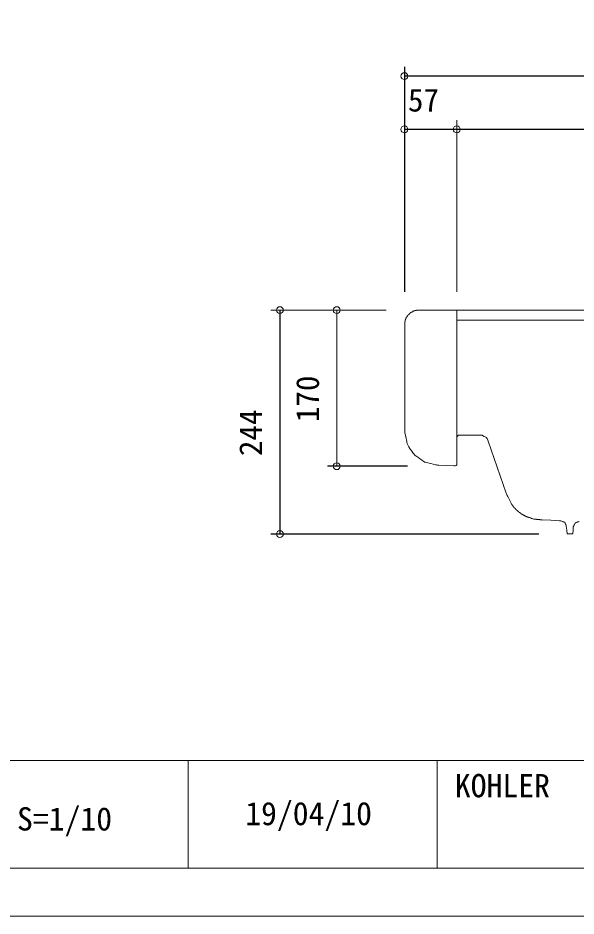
# Model space of a CAD drawing. Units: millimetres, scale not verified. Extents: x -1392 to 1350, y -947 to 991.
# Drawn here: x 85 to 693, y -947 to 31 of the extents above; entities that cross this region are included whole.
import ezdxf
from ezdxf.enums import TextEntityAlignment as Align

# ---------------------------------------------------------------- set-up
doc = ezdxf.new("R2010")
doc.units = ezdxf.units.MM
doc.header["$LTSCALE"] = 10
for name, color, linetype, lineweight in [('0-1_レイヤー_1', 7, 'Continuous', 18), ('0-7', 7, 'Continuous', 5), ('F-0', 7, 'Continuous', 5)]:
    doc.layers.add(name, color=color, linetype=linetype, lineweight=lineweight)
doc.styles.add('ＭＳ ゴシック', font='')
doc.styles.get('ＭＳ ゴシック').set_extended_font_data('MS Gothic')

msp = doc.modelspace()

# ---------------------------------------------------------------- linework, layer by layer
at = {"layer": '0-1_レイヤー_1', "color": 5}
for points in [[(506.1, -263.1), (506.1, -142.66), (506.1, -22.23)], [(506.1, -31.96), (779.99, -31.96), (1053.89, -31.96)], [(506.1, -267.33), (506.1, -173.78), (506.1, -80.22)], [(562.82, -267.33), (562.82, -173.78), (562.82, -80.22)], [(562.82, -267.33), (562.82, -173.78), (562.82, -80.22)], [(562.82, -89.96), (534.46, -89.96), (506.1, -89.96)], [(562.82, -89.96), (808.36, -89.96), (1053.89, -89.96)], [(485.77, -287.23), (422.91, -287.23), (360.05, -287.23)], [(370.2, -531.07), (370.2, -409.15), (370.2, -287.23)], [(485.77, -287.23), (454.02, -287.23), (422.27, -287.23)], [(432.01, -456.99), (432.01, -372.11), (432.01, -287.23)], [(509.06, -456.99), (465.67, -456.99), (422.27, -456.99)], [(652.14, -531.07), (506.09, -531.07), (360.05, -531.07)]]:
    msp.add_lwpolyline(points, dxfattribs=at)
at = {"layer": '0-1_レイヤー_1'}
for points in [[(509.91, -292.31), (509.91, -292.52), (509.91, -292.73), (509.7, -292.73), (509.48, -292.73), (509.48, -292.94), (509.48, -293.16), (509.27, -293.16), (509.06, -293.16), (509.06, -293.37), (509.06, -293.58), (508.85, -293.79), (508.64, -294.01), (508.64, -294.22), (508.64, -294.43), (508.42, -294.43), (508.21, -294.43), (508.21, -294.64), (508.21, -294.85), (508, -295.06), (507.79, -295.27), (507.79, -295.49), (507.79, -295.7), (507.57, -295.91), (507.36, -296.12), (507.36, -296.33), (507.36, -296.54), (507.36, -296.75), (507.36, -296.97), (507.15, -296.97), (506.94, -296.97), (506.94, -297.18), (506.94, -297.39), (506.94, -297.6), (506.94, -297.82), (506.73, -297.82), (506.52, -297.82), (506.52, -298.03), (506.52, -298.24), (506.52, -298.45)], [(514.98, -288.71), (514.98, -288.92), (514.77, -288.92), (514.56, -288.92), (514.35, -288.92), (514.14, -288.92), (514.14, -289.13), (514.14, -289.35), (513.93, -289.35), (513.72, -289.35), (513.51, -289.35), (513.29, -289.35), (513.29, -289.56), (513.29, -289.77), (513.08, -289.77), (512.87, -289.77), (512.66, -289.98), (512.45, -290.2), (512.23, -290.2), (512.02, -290.2), (512.02, -290.41), (512.02, -290.62), (511.81, -290.62), (511.6, -290.62), (511.6, -290.83), (511.6, -291.04), (511.38, -291.04), (511.17, -291.04), (511.17, -291.25), (511.17, -291.46), (510.96, -291.46), (510.75, -291.46), (510.75, -291.68), (510.75, -291.89), (510.54, -291.89), (510.33, -291.89), (510.33, -292.1), (510.33, -292.31), (510.12, -292.31), (509.91, -292.31)], [(521.76, -287.23), (521.55, -287.23), (521.33, -287.23), (521.12, -287.23), (520.91, -287.23), (520.7, -287.23), (520.49, -287.23), (520.28, -287.23), (520.07, -287.23), (519.85, -287.23), (519.64, -287.23), (519.43, -287.23), (519.22, -287.23), (519.01, -287.23), (518.8, -287.23), (518.8, -287.45), (518.8, -287.66), (518.59, -287.66), (518.37, -287.66), (518.16, -287.66), (517.95, -287.66), (517.74, -287.66), (517.52, -287.66), (517.31, -287.66), (517.1, -287.66), (517.1, -287.87), (517.1, -288.08), (516.89, -288.08), (516.68, -288.08), (516.47, -288.08), (516.26, -288.08), (516.04, -288.08), (515.83, -288.08), (515.83, -288.29), (515.83, -288.5), (515.62, -288.5), (515.41, -288.5), (515.2, -288.5), (514.98, -288.5), (514.98, -288.71)], [(562.82, -287.23), (542.29, -287.23), (521.76, -287.23)], [(562.82, -287.66), (562.82, -288.08), (562.82, -288.5), (562.82, -289.56), (562.82, -290.62), (562.82, -372.11), (562.82, -453.6), (562.82, -454.66), (562.82, -455.72)], [(506.52, -298.45), (506.52, -298.66), (506.52, -298.87), (506.52, -299.08), (506.52, -299.3), (506.52, -299.51), (506.31, -299.51), (506.1, -299.51), (506.1, -299.72), (506.1, -299.93), (506.1, -300.14), (506.1, -300.35), (506.1, -300.56), (506.1, -300.78), (506.1, -300.99), (506.1, -301.2), (506.1, -301.41), (506.1, -301.63), (506.1, -301.84), (506.1, -302.05), (506.1, -302.26), (506.1, -302.47), (506.1, -302.68), (506.1, -302.89)], [(522.82, -449.37), (522.61, -449.37), (522.61, -449.16), (522.61, -448.95), (522.4, -448.95), (522.18, -448.95), (521.97, -448.73), (521.76, -448.52), (521.55, -448.52), (521.33, -448.52), (521.33, -448.31), (521.33, -448.1), (519.43, -446.83), (517.52, -445.56), (516.89, -444.92), (516.26, -444.29), (515.62, -443.44), (514.98, -442.6), (513.71, -440.9), (512.45, -439.21), (512.02, -438.58), (511.6, -437.94), (510.54, -436.03), (509.48, -434.13), (509.06, -433.28), (508.64, -432.43), (508.42, -431.38), (508.21, -430.32), (507.15, -425.45), (506.1, -420.58), (506.1, -419.52), (506.1, -418.46), (506.1, -417.62), (506.1, -416.77), (506.1, -360.89), (506.1, -305.01), (506.1, -303.95), (506.1, -302.89)], [(562.82, -425.24), (563.67, -424.39), (564.52, -423.54), (565.36, -423.54), (566.21, -423.54), (567.69, -423.54), (569.17, -423.54), (570.23, -423.54), (571.29, -423.54)], [(590.76, -423.54), (590.55, -423.54), (590.34, -423.54), (590.13, -423.54), (589.92, -423.54), (589.71, -423.54), (589.49, -423.54), (589.28, -423.54), (589.07, -423.54), (588.86, -423.54), (588.64, -423.54), (581.02, -423.54), (573.41, -423.54), (572.35, -423.54), (571.29, -423.54)], [(590.76, -423.97), (592.67, -424.82), (594.57, -425.66)], [(594.57, -425.66), (594.78, -425.66), (595, -425.66), (595, -425.87), (595, -426.08), (595.21, -426.3), (595.42, -426.51), (595.42, -426.72), (595.42, -426.93), (595.63, -426.93), (595.84, -426.93), (595.84, -427.14), (595.84, -427.35), (596.05, -427.35), (596.27, -427.35), (596.27, -427.56), (596.27, -427.78), (596.69, -428.84), (597.11, -429.89), (606.85, -458.26), (616.58, -486.62), (617.01, -487.47), (617.43, -488.32), (617.86, -489.37), (618.28, -490.43), (620.18, -494.03), (622.09, -497.63), (622.51, -498.48), (622.94, -499.32)], [(561.13, -456.99), (560.28, -456.99), (559.44, -456.99), (551.39, -456.57), (543.35, -456.14), (542.5, -456.14), (541.66, -456.14), (540.6, -455.93), (539.54, -455.72), (534.46, -454.45), (529.38, -453.18), (528.53, -452.97), (527.69, -452.76), (526.84, -452.12), (525.99, -451.48), (525.78, -451.48), (525.57, -451.48), (525.57, -451.27), (525.57, -451.06), (525.36, -451.06), (525.14, -451.06), (525.14, -450.85), (525.14, -450.64), (524.93, -450.64), (524.72, -450.64), (524.51, -450.64), (524.3, -450.64), (524.3, -450.43), (524.3, -450.21), (524.09, -450.21), (523.88, -450.21), (523.88, -450), (523.88, -449.79), (523.66, -449.79), (523.45, -449.79), (523.24, -449.79), (523.03, -449.79), (523.03, -449.58), (523.03, -449.37), (522.82, -449.37)], [(562.82, -455.72), (561.98, -456.35), (561.13, -456.99)], [(622.94, -499.32), (623.15, -499.53), (623.36, -499.74), (623.36, -499.95), (623.36, -500.17), (623.57, -500.17), (623.78, -500.17), (623.78, -500.38), (623.78, -500.59), (623.99, -500.59), (624.2, -500.59), (624.2, -500.8), (624.2, -501.01), (624.42, -501.23), (624.63, -501.44), (624.63, -501.65), (624.63, -501.86), (624.84, -501.86), (625.05, -501.86), (625.05, -502.08), (625.05, -502.29), (625.27, -502.29), (625.48, -502.29), (625.48, -502.5), (625.48, -502.71), (625.69, -502.71), (625.9, -502.71), (625.9, -502.92), (625.9, -503.13), (626.11, -503.13), (626.32, -503.13), (626.32, -503.34), (626.32, -503.55), (626.53, -503.55), (626.75, -503.55), (626.75, -503.76), (626.75, -503.98), (626.96, -503.98), (627.17, -503.98), (627.17, -504.19)], [(627.17, -504.19), (627.17, -504.4), (627.38, -504.4), (627.59, -504.4), (627.59, -504.61), (627.59, -504.82), (627.8, -504.82), (628.02, -504.82), (628.02, -505.04), (628.02, -505.25), (628.23, -505.25), (628.44, -505.25), (628.44, -505.46), (628.44, -505.67), (628.65, -505.67), (628.86, -505.67), (628.86, -505.89), (628.86, -506.1), (629.08, -506.1), (629.29, -506.1), (629.5, -506.31), (629.71, -506.52), (629.92, -506.73), (630.13, -506.94), (630.34, -506.94), (630.55, -506.94), (630.55, -507.15), (630.55, -507.36), (630.76, -507.36), (630.98, -507.36), (630.98, -507.57), (630.98, -507.79), (631.19, -507.79), (631.4, -507.79), (631.61, -508), (631.83, -508.21), (632.04, -508.21), (632.25, -508.21), (632.25, -508.42), (632.25, -508.63)], [(632.25, -508.63), (632.46, -508.63), (632.67, -508.63), (632.67, -508.85), (632.67, -509.06), (632.89, -509.06), (633.1, -509.06), (633.31, -509.06), (633.52, -509.06), (633.52, -509.27), (633.52, -509.48), (633.73, -509.48), (633.94, -509.48), (633.94, -509.7), (633.94, -509.91), (634.15, -509.91), (634.36, -509.91), (634.57, -509.91), (634.79, -509.91), (634.79, -510.12), (634.79, -510.33), (635, -510.33), (635.21, -510.33), (635.42, -510.54), (635.64, -510.75), (635.85, -510.75), (636.06, -510.75), (636.27, -510.96), (636.48, -511.17), (636.7, -511.17), (636.91, -511.17), (636.91, -511.38), (636.91, -511.6), (637.12, -511.6), (637.33, -511.6), (637.54, -511.6), (637.75, -511.6), (637.96, -511.81), (638.17, -512.02), (638.38, -512.02)], [(638.38, -512.02), (638.6, -512.02), (638.81, -512.23), (639.02, -512.45), (639.23, -512.45), (639.45, -512.45), (639.66, -512.45), (639.87, -512.45), (639.87, -512.66), (639.87, -512.87), (640.08, -512.87), (640.29, -512.87), (640.51, -512.87), (640.72, -512.87), (640.93, -512.87), (641.14, -512.87), (641.14, -513.08), (641.14, -513.29), (641.35, -513.29), (641.56, -513.29), (641.77, -513.29), (641.98, -513.29)], [(651.51, -515.41), (651.3, -515.41), (651.09, -515.41), (650.88, -515.41), (650.66, -515.41), (650.45, -515.41), (650.24, -515.41), (650.03, -515.41), (649.82, -515.41), (649.61, -515.41), (649.61, -515.19), (649.61, -514.98), (649.4, -514.98), (649.18, -514.98), (648.97, -514.98), (648.76, -514.98), (647.7, -514.98), (646.64, -514.98), (645.8, -514.56), (644.95, -514.14), (644.52, -514.14), (644.1, -514.14), (643.04, -513.71), (641.98, -513.29)], [(682.2, -522.6), (681.99, -521.76), (681.78, -520.91), (681.57, -520.7), (681.36, -520.49), (680.93, -519.43), (680.51, -518.37), (679.66, -518.16), (678.82, -517.95), (678.6, -517.74), (678.39, -517.52), (677.34, -517.1), (676.27, -516.68), (675.43, -516.68), (674.58, -516.68), (665.27, -516.26), (655.95, -515.83), (655.74, -515.83), (655.53, -515.83), (655.32, -515.83), (655.11, -515.83), (654.9, -515.83), (654.69, -515.83), (654.47, -515.83), (654.26, -515.83), (654.05, -515.83), (653.84, -515.83), (653.63, -515.83), (653.42, -515.83), (653.42, -515.62), (653.42, -515.41), (653.21, -515.41), (652.99, -515.41), (652.78, -515.41), (652.57, -515.41), (652.36, -515.41), (652.14, -515.41), (651.93, -515.41), (651.72, -515.41), (651.51, -515.41)], [(689.82, -523.45), (690.25, -522.39), (690.67, -521.33), (690.88, -521.12), (691.09, -520.91), (691.52, -520.07), (691.94, -519.22), (692.79, -518.79), (693.63, -518.37), (694.06, -518.16), (694.48, -517.95), (695.33, -517.74), (696.17, -517.52)], [(682.2, -522.6), (682.63, -526.84), (683.05, -531.07)], [(689.82, -523.03), (689.61, -527.05), (689.4, -531.07), (686.22, -531.07), (683.05, -531.07)]]:
    msp.add_lwpolyline(points, dxfattribs=at)
msp.add_lwpolyline([(562.82, -287.23), (806.45, -287.23), (1050.08, -287.23), (1050.5, -287.23), (1050.92, -287.23), (1051.13, -287.23), (1051.35, -287.23), (1051.56, -287.45), (1051.77, -287.66), (1051.98, -287.87), (1052.2, -288.08), (1052.41, -288.29), (1052.62, -288.5), (1052.83, -288.71), (1053.04, -288.92), (1053.04, -289.13), (1053.04, -289.35), (1053.04, -289.56), (1053.04, -289.77), (1053.46, -294.01), (1053.89, -298.24), (808.36, -298.24), (562.82, -298.24), (562.82, -292.74)], close=True, dxfattribs=at)
at = {"layer": '0-7'}
for p, q in [((505.77, -263.27), (505.77, -22.27)), ((505.77, -32.27), (1053.77, -32.27)), ((505.77, -267.27), (505.77, -80.27)), ((562.77, -267.27), (562.77, -80.27)), ((562.77, -267.27), (562.77, -80.27)), ((562.77, -90.27), (505.77, -90.27)), ((562.77, -90.27), (1053.77, -90.27)), ((485.77, -287.27), (360.02, -287.27)), ((370.02, -531.27), (370.02, -287.27)), ((485.77, -287.27), (422.02, -287.27)), ((432.02, -457.27), (432.02, -287.27)), ((509.02, -457.27), (422.02, -457.27)), ((652.02, -531.27), (360.02, -531.27))]:
    msp.add_line(p, q, dxfattribs=at)
for centre in [(505.77, -32.27), (505.77, -90.27), (562.77, -90.27), (562.77, -90.27), (370.02, -287.27), (432.02, -287.27), (432.02, -457.27), (370.02, -531.27)]:
    msp.add_circle(centre, 3.75, dxfattribs=at)
at = {"layer": 'F-0'}
for p, q in [((-1339.08, -777.82), (1297.56, -777.82)), ((270.15, -777.82), (270.15, -895.37)), ((541.47, -777.82), (541.47, -895.37)), ((-1339.08, -895.37), (1297.56, -895.37))]:
    msp.add_line(p, q, dxfattribs=at)
msp.add_lwpolyline([(-1391.5, 991.14), (1350.16, 991.14), (1350.16, -947.41), (-1391.5, -947.41)], close=True, dxfattribs=at)

# ---------------------------------------------------------------- texts
at = {"layer": '0-7', "style": 'ＭＳ ゴシック'}
msp.add_text('57', height=24.89, dxfattribs=at).set_placement((509.58, -78.35), align=Align.BOTTOM_LEFT)
for s, p in [('170', (420.11, -409.31)), ('244', (358.11, -446.31))]:
    msp.add_text(s, height=24.89, rotation=90, dxfattribs=at).set_placement(p, align=Align.BOTTOM_LEFT)
at = {"layer": 'F-0', "style": 'ＭＳ ゴシック'}
for s, p in [('KOHLER\u3000ホワイトヘブン', (560.71, -825.65)), ('19/04/10', (332.27, -856.04)), ('S=1/10', (83.59, -861.85))]:
    msp.add_text(s, height=25.38, dxfattribs=at).set_placement(p, align=Align.BOTTOM_LEFT)

doc.saveas('drawing.dxf')
